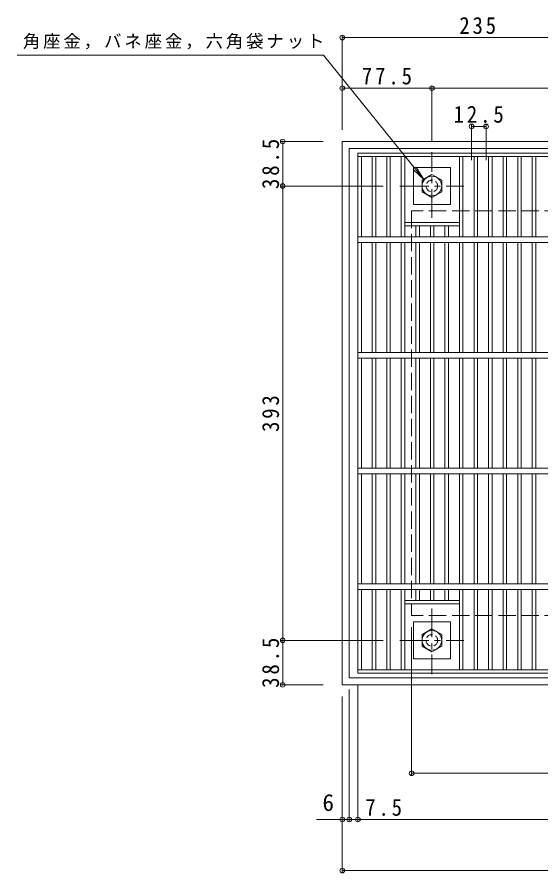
# Model space of a CAD drawing. Units: millimetres at full size, sheet at 1:5. Extents: x -813 to 798, y -688 to 624.
# Drawn here: x -813 to -360, y -216 to 525 of the extents above; entities that cross this region are included whole.
import ezdxf
from ezdxf.enums import TextEntityAlignment as Align

# ---------------------------------------------------------------- set-up
doc = ezdxf.new("R2010")
doc.units = ezdxf.units.MM
doc.header["$LTSCALE"] = 5
doc.header["$PDMODE"] = 32
doc.header["$PDSIZE"] = 4
for name, pattern in [('CHAIN1', [8, 5, -1, 1, -1]), ('DASHED1', [1.8, 1.2, -0.6]), ('DASHED3', [4, 3, -1])]:
    doc.linetypes.add(name, pattern=pattern)
for name, color, linetype, lineweight in [('E-1', 2, 'Continuous', 9), ('E-2', 3, 'Continuous', 9), ('E-4', 7, 'Continuous', 9), ('E-5', 7, 'Continuous', 9)]:
    doc.layers.add(name, color=color, linetype=linetype, lineweight=lineweight)
doc.styles.add('ＭＳ ゴシック', font='')
doc.styles.get('ＭＳ ゴシック').set_extended_font_data('MS Gothic')

msp = doc.modelspace()

# ---------------------------------------------------------------- linework, layer by layer
at = {"layer": 'E-1'}
for p, q in [((-62.148, 416.988), (-532.148, 416.988)), ((-532.148, 416.988), (-532.148, -53.012)), ((-68.148, 410.988), (-526.148, 410.988)), ((-526.148, 410.988), (-526.148, -47.012))]:
    msp.add_line(p, q, dxfattribs=at)
at = {"layer": 'E-1', "linetype": 'CHAIN1'}
for p, q in [((-454.648, 350.851), (-454.648, 407.624)), ((-482.285, 378.488), (-427.012, 378.488)), ((-454.648, 13.125), (-454.648, -43.648)), ((-482.285, -14.512), (-427.012, -14.512))]:
    msp.add_line(p, q, dxfattribs=at)
at = {"layer": 'E-1', "linetype": 'DASHED3'}
for p, q in [((-122.148, 356.989), (-472.148, 356.989)), ((-472.148, 356.989), (-472.148, 6.987))]:
    msp.add_line(p, q, dxfattribs=at)
at = {"layer": 'E-1'}
for points in [[(-62.148, 416.988), (-62.148, -53.012), (-532.148, -53.012)], [(-68.148, 410.988), (-68.148, -47.012), (-526.148, -47.012)]]:
    msp.add_lwpolyline(points, dxfattribs=at)
for points in [[(-470.648, 362.488), (-470.648, 394.488), (-438.648, 394.488), (-438.648, 362.488)], [(-446.148, 373.581), (-446.148, 383.395), (-454.648, 388.303), (-463.149, 383.395), (-463.149, 373.581), (-454.648, 368.673)], [(-470.648, 1.488), (-470.648, -30.512), (-438.648, -30.512), (-438.648, 1.488)], [(-446.148, -9.604), (-446.148, -19.419), (-454.648, -24.327), (-463.149, -19.419), (-463.149, -9.604), (-454.648, -4.697)]]:
    msp.add_lwpolyline(points, close=True, dxfattribs=at)
at = {"layer": 'E-1', "linetype": 'DASHED3'}
msp.add_lwpolyline([(-122.148, 356.989), (-122.148, 6.987), (-472.148, 6.987)], dxfattribs=at)
at = {"layer": 'E-1'}
for centre in [(-454.648, 378.488), (-454.648, -14.512)]:
    msp.add_circle(centre, 8.5, dxfattribs=at)
at = {"layer": 'E-1', "linetype": 'DASHED1'}
for centre in [(-454.648, 378.488), (-454.648, -14.512)]:
    msp.add_circle(centre, 5, dxfattribs=at)
at = {"layer": 'E-2'}
for p, q in [((-518.629, 406.988), (-75.648, 406.988)), ((-518.629, -43.012), (-518.629, 406.988)), ((-518.629, 403.989), (-75.648, 403.989)), ((-515.628, 403.988), (-515.628, 334.488)), ((-506.228, 334.488), (-506.228, 403.988)), ((-503.228, 334.488), (-503.228, 403.988)), ((-493.648, 334.488), (-493.648, 403.988)), ((-490.648, 334.488), (-490.648, 403.988)), ((-481.068, 334.488), (-481.068, 403.988)), ((-478.068, 334.488), (-478.068, 403.988)), ((-430.748, 334.488), (-430.748, 403.988)), ((-427.748, 334.488), (-427.748, 403.988)), ((-418.168, 334.488), (-418.168, 403.988)), ((-415.168, 334.488), (-415.168, 403.988)), ((-405.588, 334.488), (-405.588, 403.988)), ((-402.588, 334.488), (-402.588, 403.988)), ((-393.008, 334.488), (-393.008, 403.988)), ((-390.008, 334.488), (-390.008, 403.988)), ((-380.428, 334.488), (-380.428, 403.988)), ((-377.428, 334.488), (-377.428, 403.988)), ((-367.848, 334.488), (-367.848, 403.988)), ((-364.848, 334.488), (-364.848, 403.988)), ((-478.068, 346.988), (-430.748, 346.988)), ((-478.068, 343.988), (-430.748, 343.988)), ((-468.488, 334.488), (-468.488, 343.988)), ((-465.488, 334.488), (-465.488, 343.988)), ((-455.908, 334.488), (-455.908, 343.988)), ((-452.909, 334.488), (-452.909, 343.988)), ((-443.329, 334.488), (-443.329, 343.988)), ((-440.329, 334.488), (-440.329, 343.988)), ((-518.629, 334.488), (-75.648, 334.488)), ((-518.629, 329.488), (-75.648, 329.488)), ((-515.628, 329.488), (-515.628, 234.488)), ((-506.228, 234.488), (-506.228, 329.488)), ((-503.228, 234.488), (-503.228, 329.488)), ((-493.648, 234.488), (-493.648, 329.488)), ((-490.648, 234.488), (-490.648, 329.488)), ((-481.068, 234.488), (-481.068, 329.488)), ((-478.068, 234.488), (-478.068, 329.488)), ((-468.488, 234.488), (-468.488, 329.488)), ((-465.488, 234.488), (-465.488, 329.488)), ((-455.908, 234.488), (-455.908, 329.488)), ((-452.909, 234.488), (-452.909, 329.488)), ((-443.329, 234.488), (-443.329, 329.488)), ((-440.329, 234.488), (-440.329, 329.488)), ((-430.748, 234.488), (-430.748, 329.488)), ((-427.748, 234.488), (-427.748, 329.488)), ((-418.168, 234.488), (-418.168, 329.488)), ((-415.168, 234.488), (-415.168, 329.488)), ((-405.588, 234.488), (-405.588, 329.488)), ((-402.588, 234.488), (-402.588, 329.488)), ((-393.008, 234.488), (-393.008, 329.488)), ((-390.008, 234.488), (-390.008, 329.488)), ((-380.428, 234.488), (-380.428, 329.488)), ((-377.428, 234.488), (-377.428, 329.488)), ((-367.848, 234.488), (-367.848, 329.488)), ((-364.848, 234.488), (-364.848, 329.488)), ((-518.629, 234.488), (-75.648, 234.488)), ((-518.629, 229.489), (-75.648, 229.489)), ((-515.628, 134.488), (-515.628, 229.489)), ((-506.228, 229.489), (-506.228, 134.488)), ((-503.228, 229.489), (-503.228, 134.488)), ((-493.648, 229.489), (-493.648, 134.488)), ((-490.648, 229.489), (-490.648, 134.488)), ((-481.068, 229.489), (-481.068, 134.488)), ((-478.068, 229.489), (-478.068, 134.488)), ((-468.488, 229.489), (-468.488, 134.488)), ((-465.488, 229.489), (-465.488, 134.488)), ((-455.908, 229.489), (-455.908, 134.488)), ((-452.909, 229.489), (-452.909, 134.488)), ((-443.329, 229.489), (-443.329, 134.488)), ((-440.329, 229.489), (-440.329, 134.488)), ((-430.748, 229.489), (-430.748, 134.488)), ((-427.748, 229.489), (-427.748, 134.488)), ((-418.168, 229.489), (-418.168, 134.488)), ((-415.168, 229.489), (-415.168, 134.488)), ((-405.588, 229.489), (-405.588, 134.488)), ((-402.588, 229.489), (-402.588, 134.488)), ((-393.008, 229.489), (-393.008, 134.488)), ((-390.008, 229.489), (-390.008, 134.488)), ((-380.428, 229.489), (-380.428, 134.488)), ((-377.428, 229.489), (-377.428, 134.488)), ((-367.848, 229.489), (-367.848, 134.488)), ((-364.848, 229.489), (-364.848, 134.488)), ((-518.629, 134.488), (-75.648, 134.488)), ((-518.629, 129.488), (-75.648, 129.488)), ((-515.628, 34.488), (-515.628, 129.488)), ((-506.228, 129.488), (-506.228, 34.488)), ((-503.228, 129.488), (-503.228, 34.488)), ((-493.648, 129.488), (-493.648, 34.488)), ((-490.648, 129.488), (-490.648, 34.488)), ((-481.068, 129.488), (-481.068, 34.488)), ((-478.068, 129.488), (-478.068, 34.488)), ((-468.488, 129.488), (-468.488, 34.488)), ((-465.488, 129.488), (-465.488, 34.488)), ((-455.908, 129.488), (-455.908, 34.488)), ((-452.909, 129.488), (-452.909, 34.488)), ((-443.329, 129.488), (-443.329, 34.488)), ((-440.329, 129.488), (-440.329, 34.488)), ((-430.748, 129.488), (-430.748, 34.488)), ((-427.748, 129.488), (-427.748, 34.488)), ((-418.168, 129.488), (-418.168, 34.488)), ((-415.168, 129.488), (-415.168, 34.488)), ((-405.588, 129.488), (-405.588, 34.488)), ((-402.588, 129.488), (-402.588, 34.488)), ((-393.008, 129.488), (-393.008, 34.488)), ((-390.008, 129.488), (-390.008, 34.488)), ((-380.428, 129.488), (-380.428, 34.488)), ((-377.428, 129.488), (-377.428, 34.488)), ((-367.848, 129.488), (-367.848, 34.488)), ((-364.848, 129.488), (-364.848, 34.488)), ((-518.629, 34.488), (-75.648, 34.488)), ((-518.629, 29.489), (-75.648, 29.489)), ((-515.628, -40.012), (-515.628, 29.489)), ((-506.228, 29.489), (-506.228, -40.012)), ((-503.228, 29.489), (-503.228, -40.012)), ((-493.648, 29.489), (-493.648, -40.012)), ((-490.648, 29.489), (-490.648, -40.012)), ((-481.068, 29.489), (-481.068, -40.012)), ((-478.068, 29.489), (-478.068, -40.012)), ((-468.488, 29.489), (-468.488, 19.988)), ((-465.488, 29.489), (-465.488, 19.988)), ((-455.908, 29.489), (-455.908, 19.988)), ((-452.909, 29.489), (-452.909, 19.988)), ((-443.329, 29.489), (-443.329, 19.988)), ((-440.329, 29.489), (-440.329, 19.988)), ((-430.748, 29.489), (-430.748, -40.012)), ((-427.748, 29.489), (-427.748, -40.012)), ((-418.168, 29.489), (-418.168, -40.012)), ((-415.168, 29.489), (-415.168, -40.012)), ((-405.588, 29.489), (-405.588, -40.012)), ((-402.588, 29.489), (-402.588, -40.012)), ((-393.008, 29.489), (-393.008, -40.012)), ((-390.008, 29.489), (-390.008, -40.012)), ((-380.428, 29.489), (-380.428, -40.012)), ((-377.428, 29.489), (-377.428, -40.012)), ((-367.848, 29.489), (-367.848, -40.012)), ((-364.848, 29.489), (-364.848, -40.012)), ((-478.068, 19.988), (-430.748, 19.988)), ((-478.068, 16.988), (-430.748, 16.988)), ((-518.629, -40.012), (-75.648, -40.012)), ((-518.629, -43.012), (-75.648, -43.012))]:
    msp.add_line(p, q, dxfattribs=at)
at = {"layer": 'E-4'}
for p, q in [((-532.148, 508.34), (-532.148, 426.988)), ((-532.148, 506.84), (-297.148, 506.84)), ((-532.148, 463.151), (-454.648, 463.151)), ((-454.648, 464.651), (-454.648, 417.624)), ((-454.648, 463.151), (-139.648, 463.151)), ((-420.328, 431.522), (-420.328, 400.879)), ((-420.328, 430.022), (-407.748, 430.022)), ((-407.748, 431.522), (-407.748, 400.879)), ((-585.148, 416.988), (-548.648, 416.988)), ((-583.648, 378.488), (-583.648, 416.988)), ((-585.148, 378.488), (-496.885, 378.488)), ((-583.648, -14.512), (-583.648, 378.488)), ((-472.148, -131.012), (-472.148, -3.013)), ((-585.148, -14.512), (-496.885, -14.512)), ((-583.648, -53.012), (-583.648, -14.512)), ((-585.148, -53.012), (-548.648, -53.012)), ((-526.148, -171.012), (-526.148, -57.012)), ((-518.629, -171.012), (-518.629, -53.012)), ((-532.148, -215.169), (-532.148, -63.012)), ((-472.148, -129.512), (-122.148, -129.512)), ((-554.34, -169.512), (-526.148, -169.512)), ((-526.148, -169.512), (-518.629, -169.512)), ((-518.629, -169.512), (-75.648, -169.512)), ((-532.148, -213.669), (-62.148, -213.669))]:
    msp.add_line(p, q, dxfattribs=at)
for p in [(-532.148, 506.84), (-532.148, 463.151), (-454.648, 463.151), (-420.328, 430.022), (-407.748, 430.022), (-583.648, 416.988), (-583.648, 378.488), (-583.648, -14.512), (-583.648, -53.012), (-472.148, -129.512), (-532.148, -169.512), (-526.148, -169.512), (-518.629, -169.512), (-532.148, -213.669)]:
    msp.add_point(p, dxfattribs=at)
at = {"layer": 'E-5'}
for p, q in [((-548.358, 491.669), (-813.358, 491.669)), ((-461.702, 384.23), (-468.213, 394.901))]:
    msp.add_line(p, q, dxfattribs=at)
msp.add_lwpolyline([(-548.358, 491.669), (-461.702, 384.23), (-470.753, 392.853)], dxfattribs=at)

# ---------------------------------------------------------------- texts
at = {"layer": 'E-4', "color": 2, "style": 'ＭＳ ゴシック'}
msp.add_text('6', height=14.66, dxfattribs=at).set_placement((-549.281, -166.512), align=Align.BOTTOM_LEFT)
at = {"layer": 'E-4', "color": 2, "char_height": 14.66, "attachment_point": 7, "style": 'ＭＳ ゴシック'}
for s, insert in [('\\T1.27;\\W0.9;235', (-430.898, 509.84)), ('\\T1.28;\\W0.9;77.5', (-515.273, 466.151)), ('\\T1.28;\\W0.9;12.5', (-435.913, 433.022)), ('\\T1.27;\\W0.9;7.5', (-512.248, -166.512))]:
    msp.add_mtext(s, dxfattribs=dict(at, insert=insert))
at = {"layer": 'E-4', "color": 2, "char_height": 14.66, "attachment_point": 7, "rotation": 90, "style": 'ＭＳ ゴシック'}
for s, insert in [('\\T1.28;\\W0.9;38.5', (-586.648, 375.863)), ('\\T1.27;\\W0.9;393', (-586.648, 165.738)), ('\\T1.28;\\W0.9;38.5', (-586.648, -55.637))]:
    msp.add_mtext(s, dxfattribs=dict(at, insert=insert))
at = {"layer": 'E-5', "insert": (-808.358, 496.669), "char_height": 11, "attachment_point": 7, "style": 'ＭＳ ゴシック'}
msp.add_mtext('\\T1.17;角座金，バネ座金，六角袋ナット', dxfattribs=at)

doc.saveas('drawing.dxf')
